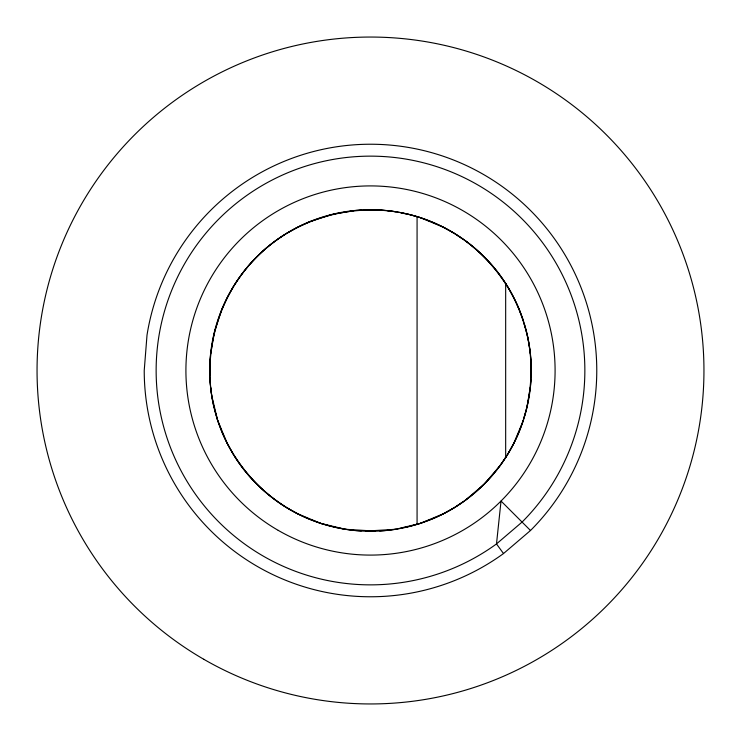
<?xml version="1.0" encoding="UTF-8"?>
<svg xmlns="http://www.w3.org/2000/svg" width="741" height="741" viewBox="0 0 741 741"><rect width="100%" height="100%" fill="white"/><g stroke="black" fill="none" stroke-linecap="round" stroke-linejoin="round"><path stroke-width="1.11" d="M209.907 365.915L209.907 375.085M210.092 361.33L210.49 355.606M530.908 379.67L530.51 385.394M531.093 375.085L531.093 365.915M210.768 353.327L214.168 332.968M530.232 387.673L526.832 408.032M519.432 430.947C531.714 399.992 534.252 365.415 526.832 332.968M214.482 331.866L221.568 310.053M524.128 417.164L526.527 409.051M523.405 420.184L513.745 443.489L507.576 454.502M221.967 308.978L227.255 297.512L233.424 286.498M519.033 432.022C502.833 471.035 471.035 502.833 432.022 519.033M234.054 285.544C247.022 264.759 264.759 247.022 285.544 234.054M506.946 455.456L500.564 464.996L484.179 484.179L464.996 500.564M503.5 553.555L530.5 530.5A226.274 226.274 0 0 0 473.221 168.892A226.274 226.274 0 0 0 147.014 335.108L144.226 370.5A226.274 226.274 0 0 0 503.5 553.555L496.498 543.922A214.362 214.362 0 0 1 158.778 404.03A214.362 214.362 0 0 1 436.745 166.632A214.362 214.362 0 0 1 522.072 522.072L496.498 543.922L501.027 501.027L530.5 530.5M455.391 506.974L463.394 501.555M286.498 233.424L297.512 227.255L308.978 221.967M454.502 507.576L443.489 513.745L420.184 523.405L409.134 526.518M310.053 221.568L331.866 214.482M430.947 519.432L420.184 523.405L395.648 529.287L387.673 530.232M332.968 214.168L353.327 210.768M401.242 527.953L408.032 526.832M355.606 210.49L361.33 210.092M385.394 530.51L379.67 530.908M395.648 529.287L365.915 531.093M365.915 209.907L375.085 209.907M375.085 531.093L345.352 529.287L332.968 526.832M379.67 210.092L385.394 210.49M361.33 530.908L355.606 530.51M430.947 221.568C372.519 197.458 301.328 211.963 256.821 256.821C217.974 295.724 201.339 354.578 214.168 408.032M387.673 210.768L395.648 211.713M353.327 530.232L345.352 529.287L320.816 523.405L310.053 519.432M401.242 213.047L408.032 214.168M409.134 214.482L420.184 217.595L443.489 227.255L454.502 233.424M331.866 526.518L320.816 523.405L297.512 513.745L286.498 507.576M432.022 221.967C462.625 235.027 489.458 257.099 506.946 285.544M308.978 519.033C278.375 505.973 251.542 483.901 234.054 455.456M285.544 506.946C257.414 489.125 235.036 462.643 221.967 432.022M455.391 234.026L463.394 239.445M464.996 240.436C488.541 258.174 507.492 281.812 519.033 308.978M507.576 286.498C519.636 306.885 527.536 329.782 530.232 353.327M233.424 454.502L227.255 443.489L217.595 420.184L214.482 409.134M519.432 310.053L523.405 320.816M221.568 430.947L217.595 420.184L211.713 395.648L210.768 387.673M524.128 323.836L526.527 331.949M530.51 355.606L530.908 361.33M210.49 385.394L210.092 379.67M505.668 283.229L505.668 457.771M417.072 216.529L417.072 524.471M278.208 530.361A184.592 184.592 0 0 0 555.092 370.5A184.592 184.592 0 0 0 278.208 210.639A184.592 184.592 0 0 0 278.208 530.361M290.111 509.734A160.769 160.769 0 0 0 531.269 370.5A160.769 160.769 0 0 0 290.111 231.266A160.769 160.769 0 0 0 290.111 509.734M203.775 659.277A333.45 333.45 0 0 0 703.95 370.5A333.45 333.45 0 0 0 203.775 81.723A333.45 333.45 0 0 0 203.775 659.277"/></g></svg>
